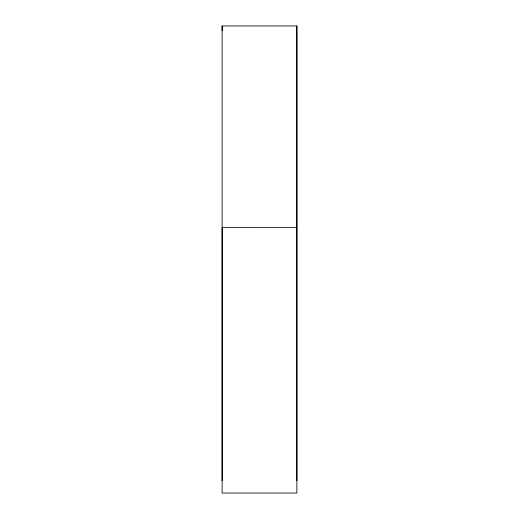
<?xml version="1.0" encoding="UTF-8"?>
<svg xmlns="http://www.w3.org/2000/svg" width="519" height="519" viewBox="0 0 519 519"><rect width="100%" height="100%" fill="white"/><g stroke="black" fill="none" stroke-linecap="round" stroke-linejoin="round"><path stroke-width="0.78" d="M222.145 480.633L222.151 227.387L296.874 227.393L296.862 480.639M296.862 25.95L296.862 493.05L222.126 493.05L222.126 25.95L296.862 25.95L296.874 227.393M222.126 25.95L222.145 30.744"/></g></svg>
